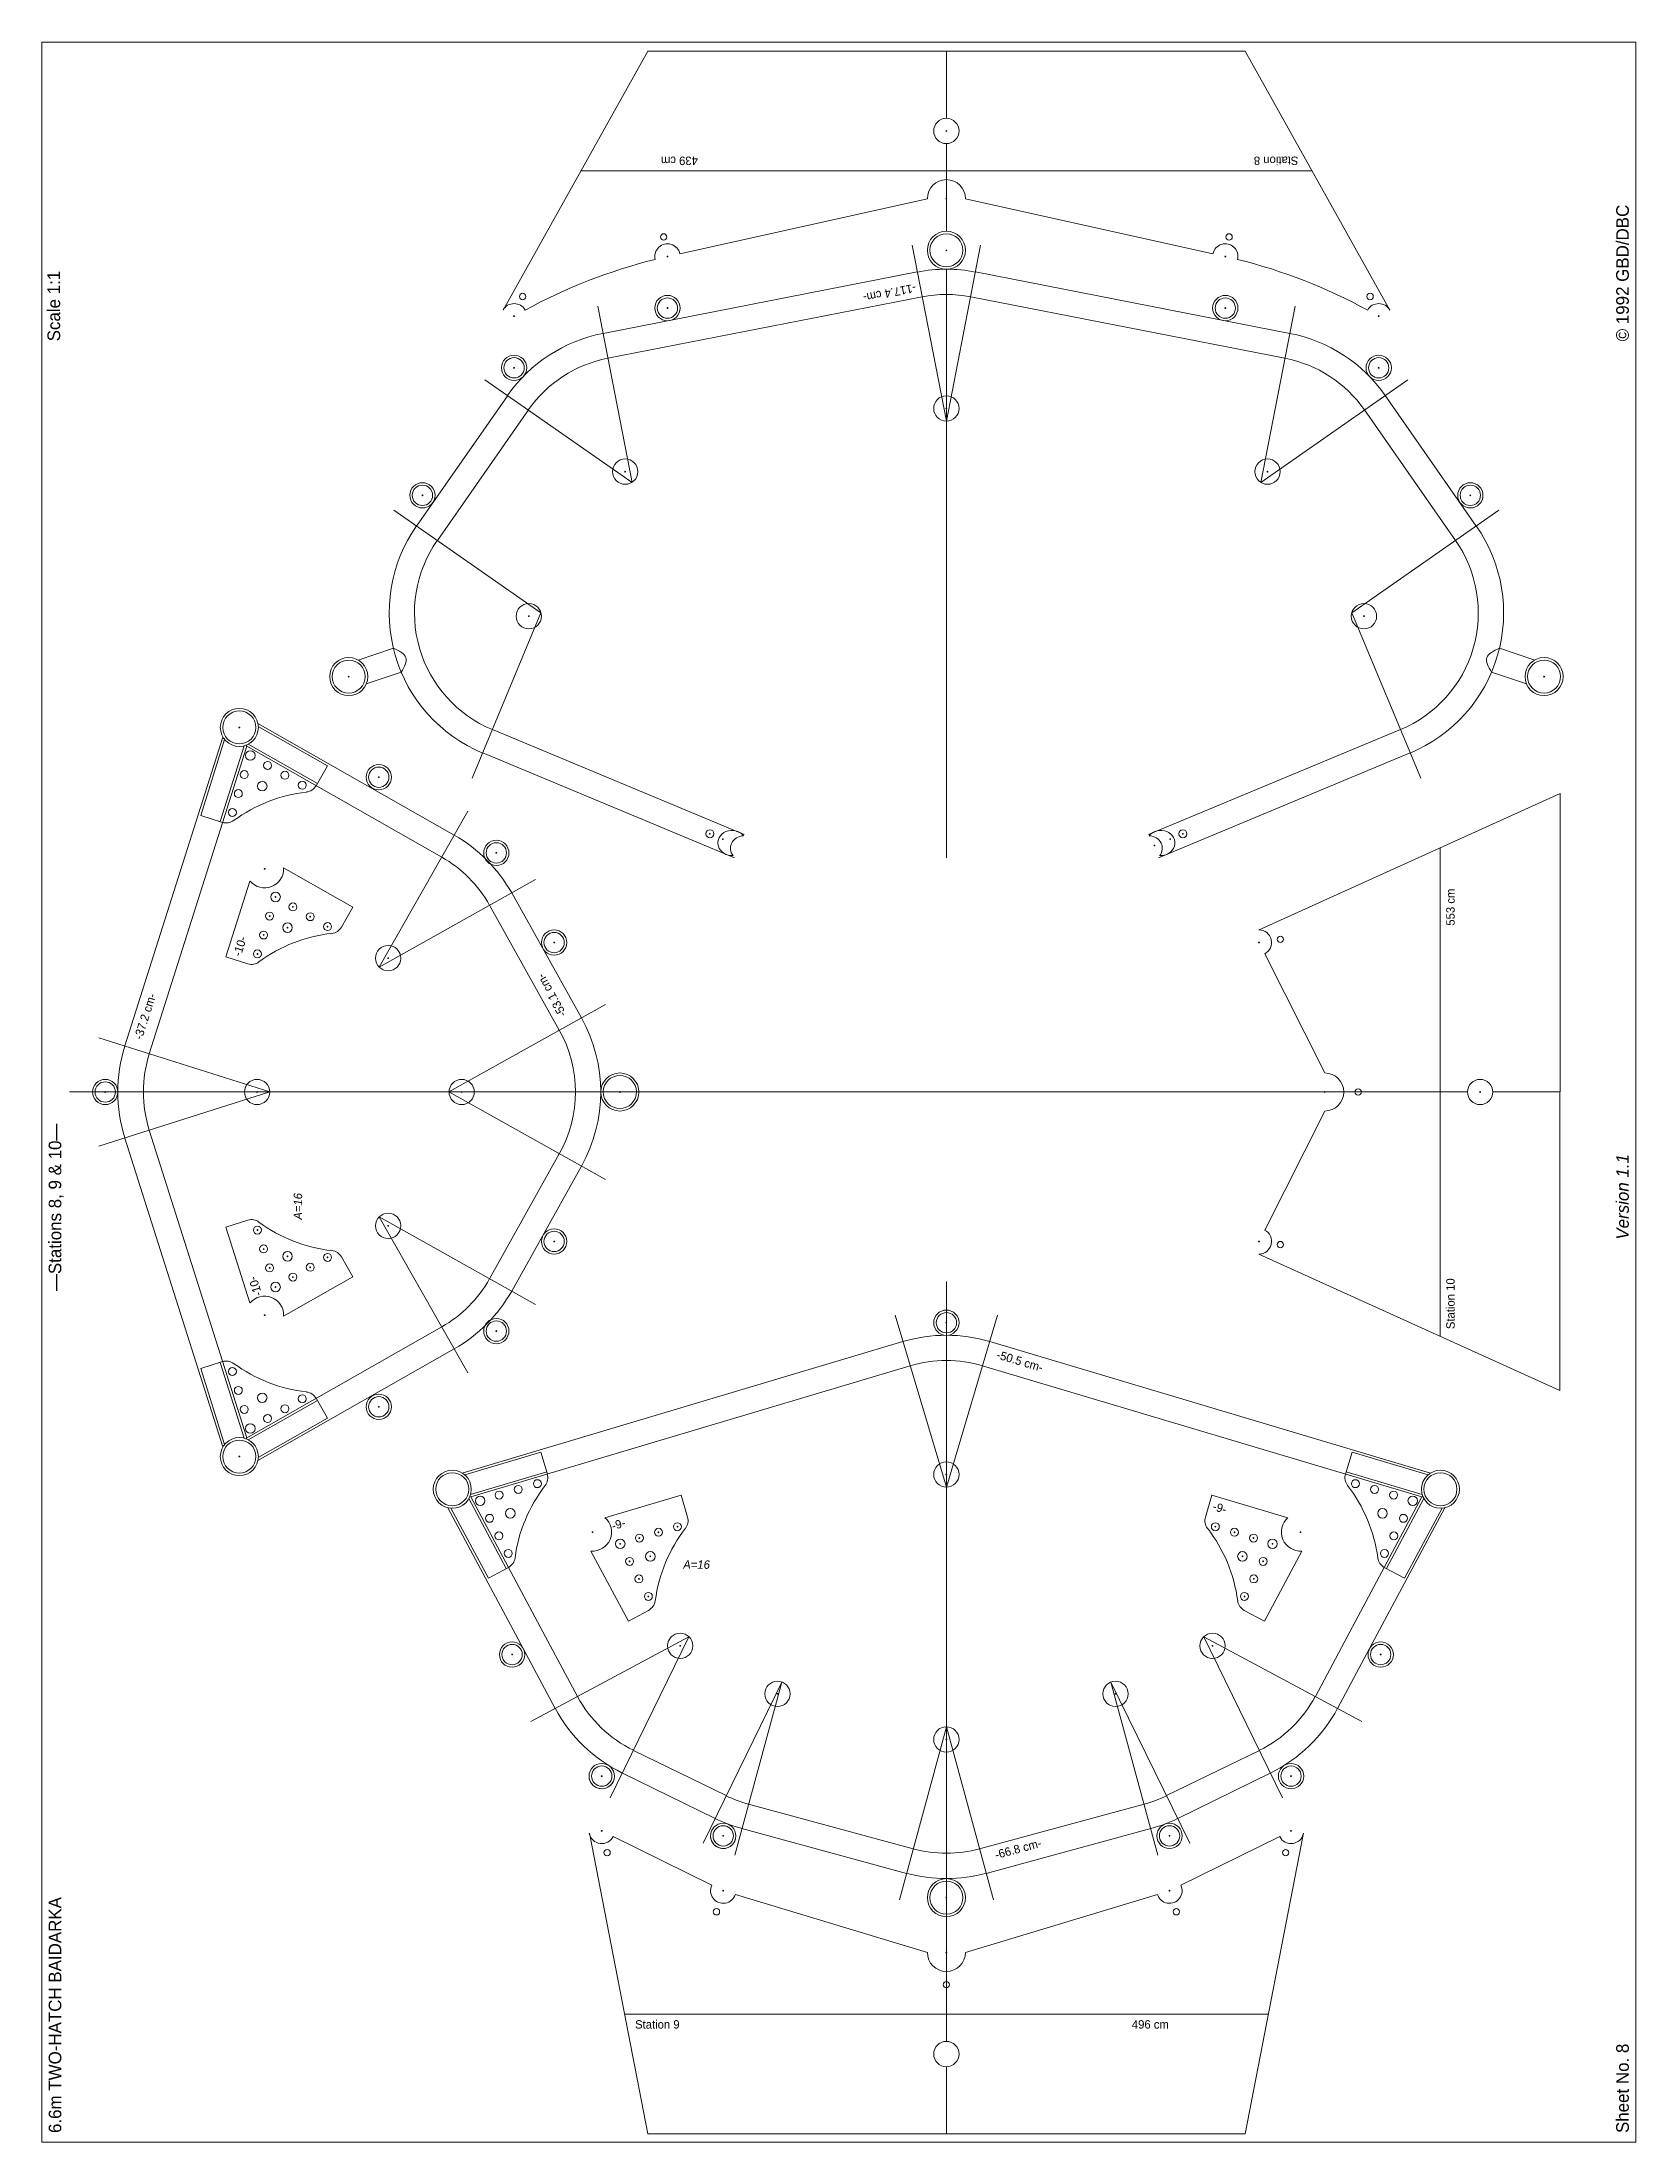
# Model space of a CAD drawing. Header units: centimetres. Extents: x -40 to 40, y -14 to 91.
import ezdxf

# ---------------------------------------------------------------- set-up
doc = ezdxf.new("R2010")
doc.units = ezdxf.units.CM
for name, color, linetype in [('Centers', 7, 'Continuous'), ('Construction', 7, 'Continuous'), ('Layer1', 7, 'Continuous'), ('Plan', 7, 'Continuous'), ('Station 10', 7, 'Continuous'), ('Station 8', 7, 'Continuous'), ('Station 9', 7, 'Continuous'), ('Text', 7, 'Continuous')]:
    doc.layers.add(name, color=color, linetype=linetype)

msp = doc.modelspace()

# ---------------------------------------------------------------- linework, layer by layer
at = {"layer": 'Centers', "color": 7, "lineweight": 9}
msp.add_line((0.8, 38.22), (-38.62, 38.22), dxfattribs=at)
for centre, radius in [((5.39, 86.46), 0.02), ((5.39, 83.06), 0.02), ((5.39, 80.47), 0.02), ((19.39, 80.16), 0.02), ((19.39, 77.57), 0.02), ((27.09, 77.16), 0.02), ((27.09, 74.57), 0.02), ((5.39, 72.53), 0.02), ((21.51, 69.36), 0.02), ((31.69, 68.17), 0.02), ((26.35, 62.1), 0.02), ((35.39, 59.07), 0.02), ((-30.1, 56.52), 0.02), ((-23.1, 54.02), 0.02), ((16.62, 50.91), 0.02), ((17.26, 51.18), 0.02), ((-17.2, 50.22), 0.02), ((-28.83, 49.42), 0.02), ((-28.28, 48.01), 0.02), ((-27.41, 47.51), 0.02), ((-28.58, 47.05), 0.02), ((-27.68, 46.47), 0.02), ((-26.54, 47.02), 0.02), ((-25.67, 46.52), 0.02), ((-28.88, 46.1), 0.02), ((-14.3, 45.72), 0.02), ((21.08, 45.72), 0.02), ((-29.19, 45.15), 0.02), ((-22.63, 44.94), 0.02), ((-36.83, 38.22), 0.02), ((-29.21, 38.22), 0.02), ((-18.94, 38.22), 0.02), ((-11, 38.22), 0.02), ((24.38, 38.22), 0.02), ((32.18, 38.22), 0.02), ((21.08, 30.72), 0.02), ((5.39, 26.64), 0.51), ((5.39, 26.64), 0.02), ((5.39, 19.02), 0.02), ((30.19, 18.28), 0.83), ((-12.37, 16.13), 0.02), ((18.89, 16.4), 0.02), ((19.85, 16.12), 0.02), ((20.81, 15.83), 0.02), ((23.16, 16.13), 0.02), ((20.25, 14.91), 0.02), ((21.76, 15.54), 0.02), ((20.82, 13.78), 0.02), ((21.29, 14.66), 0.02), ((20.35, 12.9), 0.02), ((18.75, 10.42), 0.02), ((27.19, 9.98), 0.51), ((27.19, 9.98), 0.02), ((13.88, 8.01), 0.02), ((5.39, 5.72), 0.02), ((22.69, 3.88), 0.51), ((22.69, 3.88), 0.02), ((16.59, 0.88), 0.51), ((22.69, 1.13), 0.02), ((16.59, 0.88), 0.02), ((5.39, -2.22), 0.83), ((16.59, -1.87), 0.02), ((5.39, -2.22), 0.02), ((5.39, -4.97), 0.02)]:
    msp.add_circle(centre, radius, dxfattribs=at)
at = {"layer": 'Centers', "color": 7, "lineweight": 9, "extrusion": (0, 0, -1)}
for centre, radius in [((8.61, 80.16), 0.02), ((16.31, 77.16), 0.02), ((8.61, 77.57), 0.02), ((16.31, 74.57), 0.02), ((10.73, 69.36), 0.02), ((20.91, 68.17), 0.02), ((15.57, 62.1), 0.02), ((24.61, 59.07), 0.02), ((6.48, 51.18), 0.02), ((5.83, 50.91), 0.02), ((29.19, 31.29), 0.02), ((22.63, 31.5), 0.02), ((14.3, 30.72), 0.02), ((28.88, 30.34), 0.02), ((27.68, 29.97), 0.02), ((25.67, 29.92), 0.02), ((28.58, 29.39), 0.02), ((27.41, 28.93), 0.02), ((26.54, 29.42), 0.02), ((28.28, 28.43), 0.02), ((28.83, 27.02), 0.02), ((17.2, 26.22), 0.02), ((23.1, 22.42), 0.02), ((30.1, 19.92), 0.02), ((19.41, 18.28), 0.83), ((19.41, 18.28), 0.83), ((10.02, 15.83), 0.02), ((9.06, 16.12), 0.02), ((8.11, 16.4), 0.02), ((10.98, 15.54), 0.02), ((9.47, 14.91), 0.02), ((10.51, 14.66), 0.02), ((10.04, 13.78), 0.02), ((9.57, 12.9), 0.02), ((16.41, 9.98), 0.51), ((16.41, 9.98), 0.51), ((16.41, 9.98), 0.02), ((7.97, 10.42), 0.02), ((3.09, 8.01), 0.02), ((11.91, 3.88), 0.51), ((11.91, 3.88), 0.51), ((11.91, 3.88), 0.02), ((11.91, 1.13), 0.02), ((5.81, 0.88), 0.51), ((5.81, 0.88), 0.02), ((5.81, -1.87), 0.02)]:
    msp.add_circle(centre, radius, dxfattribs=at)
at = {"layer": 'Construction', "color": 7, "lineweight": 9}
msp.add_line((5.39, -9.44), (5.39, 28.71), dxfattribs=at)
for centre, start, end in [((-11.91, 3.88), 191.0268, 333.8118), ((-5.81, 0.88), 153.8119, 343.1649), ((-11.91, 1.13), 191.0268, 333.8118), ((-5.81, -1.87), 153.8119, 343.1649)]:
    msp.add_arc(centre, 0.635, start, end, dxfattribs=at)
at = {"layer": 'Layer1', "color": 7, "lineweight": 9}
for p, q in [((-40.01, 90.92), (40, 90.92)), ((-40.01, -14.49), (-40.01, 90.92)), ((40, 90.92), (40, -14.49)), ((40, -14.49), (-40.01, -14.49))]:
    msp.add_line(p, q, dxfattribs=at)
for points in [[(-21.97, 59.29), (-21.82, 59.56), (-21.52, 60.1), (-22.08, 60.36), (-22.36, 60.49)], [(32.75, 59.29), (32.6, 59.56), (32.3, 60.1), (32.87, 60.36), (33.15, 60.49)]]:
    msp.add_open_spline(points, degree=3, knots=[0, 0, 0, 0, 0.499958, 1, 1, 1, 1], dxfattribs=at)
at = {"layer": 'Plan', "color": 7, "lineweight": 9}
for centre, radius in [((5.39, 86.46), 0.635), ((19.58, 81.14), 0.16), ((26.66, 78.15), 0.16), ((17.26, 51.18), 0.2), ((22.15, 45.88), 0.16), ((26.06, 38.22), 0.16), ((32.18, 38.22), 0.635), ((22.42, 0.04), 0.16), ((16.93, -2.93), 0.16), ((5.39, -6.59), 0.16), ((5.39, -10.07), 0.635)]:
    msp.add_circle(centre, radius, dxfattribs=at)
at = {"layer": 'Plan', "color": 7, "lineweight": 9, "extrusion": (0, 0, -1)}
for centre, radius in [((8.8, 81.14), 0.16), ((15.88, 78.15), 0.16), ((6.48, 51.18), 0.2), ((-22.15, 30.56), 0.16), ((11.64, 0.04), 0.16), ((6.15, -2.93), 0.16)]:
    msp.add_circle(centre, radius, dxfattribs=at)
for centre, start_param, end_param in [((-5.37, 50.72), 4.632629, 8.804883), ((-4.74, 50.45), 5.66329, 7.774222)]:
    msp.add_ellipse(centre, major_axis=(-0.71, 0), ratio=0.894595, start_param=start_param, end_param=end_param, dxfattribs=at)
at = {"layer": 'Plan', "color": 7, "lineweight": 9}
for centre, start_param, end_param in [((16.15, 50.72), 4.632629, 8.804883), ((15.52, 50.45), 5.66329, 7.774222)]:
    msp.add_ellipse(centre, major_axis=(0.71, 0), ratio=0.894595, start_param=start_param, end_param=end_param, dxfattribs=at)
at = {"layer": 'Station 10', "color": 7, "lineweight": 9}
for p, q in [((-35.84, 40.53), (-30.92, 56.03)), ((-32.04, 52.1), (-30.84, 55.91)), ((-29.17, 56.72), (-19.31, 51.11)), ((-29.15, 56.57), (-25.68, 54.59)), ((-34.63, 40.14), (-29.73, 55.58)), ((-31.06, 51.79), (-29.86, 55.6)), ((-29.73, 55.58), (-29.75, 55.63)), ((-29.73, 55.58), (-19.94, 50.01)), ((-29.65, 55.68), (-26.18, 53.7)), ((-26.25, 53.59), (-25.68, 54.59)), ((36.2, 53.2), (21.09, 46.36)), ((36.2, 53.2), (36.18, 23.23)), ((-30.95, 51.75), (-32.04, 52.1)), ((-23.08, 44.49), (-18.63, 52.31)), ((30.18, 25.95), (30.18, 50.48)), ((-30.77, 45), (-29.57, 48.81)), ((-27.88, 49.47), (-24.41, 47.49)), ((-23.08, 44.49), (-15.23, 48.88)), ((-24.98, 46.5), (-24.41, 47.49)), ((-14.04, 41.32), (-17.54, 47.59)), ((-14.04, 41.32), (-17.54, 47.59)), ((-12.93, 41.94), (-16.43, 48.21)), ((-12.93, 41.94), (-16.43, 48.21)), ((-29.68, 44.66), (-30.77, 45)), ((21.38, 45.16), (24.38, 39.18)), ((-19.58, 38.22), (-11.72, 42.61)), ((-28.57, 38.22), (-37.15, 40.94)), ((-28.57, 38.22), (-37.15, 35.5)), ((-19.58, 38.22), (-11.72, 33.83)), ((31.55, 38.22), (-4.18, 38.22)), ((36.18, 38.22), (32.82, 38.22)), ((21.37, 31.29), (24.38, 37.26)), ((-35.84, 35.91), (-30.92, 20.41)), ((-34.63, 36.3), (-29.73, 20.86)), ((-14.04, 35.12), (-17.54, 28.85)), ((-12.93, 34.5), (-16.43, 28.23)), ((-29.68, 31.78), (-30.77, 31.44)), ((-23.08, 31.95), (-18.63, 24.13)), ((-23.08, 31.95), (-15.23, 27.56)), ((-30.77, 31.44), (-29.57, 27.63)), ((-24.98, 29.94), (-24.41, 28.94)), ((36.18, 23.23), (21.08, 30.08)), ((-27.88, 26.97), (-24.41, 28.94)), ((-29.73, 20.86), (-19.94, 26.43)), ((-29.17, 19.72), (-19.31, 25.33)), ((-30.95, 24.69), (-32.04, 24.34)), ((-32.04, 24.34), (-30.84, 20.53)), ((-31.06, 24.65), (-29.86, 20.84)), ((-29.65, 20.76), (-26.18, 22.74)), ((-26.25, 22.85), (-25.68, 21.85)), ((-29.15, 19.87), (-25.68, 21.85)), ((-29.73, 20.86), (-29.75, 20.81))]:
    msp.add_line(p, q, dxfattribs=at)
for centre, radius in [((-30.1, 56.52), 0.955), ((-23.1, 54.02), 0.635), ((-23.1, 54.02), 0.51), ((-17.2, 50.22), 0.635), ((-17.2, 50.22), 0.51), ((-22.63, 44.94), 0.635), ((-14.3, 45.72), 0.635), ((-14.3, 45.72), 0.51), ((-11, 38.22), 0.955), ((-11, 38.22), 0.83), ((-36.83, 38.22), 0.635), ((-36.83, 38.22), 0.51), ((-29.21, 38.22), 0.635), ((-18.94, 38.22), 0.635), ((-22.63, 31.5), 0.635), ((-29.19, 31.29), 0.2), ((-14.3, 30.72), 0.635), ((-28.88, 30.34), 0.2), ((-28.58, 29.39), 0.2), ((-27.68, 29.97), 0.24), ((-26.54, 29.42), 0.2), ((-25.67, 29.92), 0.2), ((-28.28, 28.43), 0.24), ((-27.41, 28.93), 0.2), ((-17.2, 26.22), 0.635), ((-30.45, 24.19), 0.2), ((-30.15, 23.24), 0.2), ((-29.85, 22.29), 0.2), ((-28.95, 22.87), 0.24), ((-27.81, 22.32), 0.2), ((-26.94, 22.82), 0.2), ((-23.1, 22.42), 0.635), ((-29.55, 21.33), 0.24), ((-28.68, 21.83), 0.2), ((-30.1, 19.92), 0.955)]:
    msp.add_circle(centre, radius, dxfattribs=at)
at = {"layer": 'Station 10', "color": 7, "lineweight": 9, "extrusion": (0, 0, -1)}
for centre, radius in [((29.55, 55.11), 0.24), ((29.85, 54.15), 0.2), ((28.95, 53.57), 0.24), ((28.68, 54.61), 0.2), ((27.81, 54.12), 0.2), ((26.94, 53.62), 0.2), ((30.15, 53.2), 0.2), ((30.45, 52.25), 0.2), ((28.28, 48.01), 0.24), ((27.41, 47.51), 0.2), ((28.58, 47.05), 0.2), ((27.68, 46.47), 0.24), ((26.54, 47.02), 0.2), ((25.67, 46.52), 0.2), ((29.19, 45.15), 0.2), ((28.88, 46.1), 0.2), ((14.3, 30.72), 0.51), ((17.2, 26.22), 0.51), ((23.1, 22.42), 0.51), ((30.1, 19.92), 0.83)]:
    msp.add_circle(centre, radius, dxfattribs=at)
for centre, radius, start, end in [((25.88, 45.7), 7.62, 53.7545, 83.6259), ((26.8, 53.91), 0.635, 209.6435, 263.6259), ((30.76, 52.36), 0.635, 233.7545, 286.8947), ((23.08, 44.49), 7.62, 119.6435, 150.7851), ((23.08, 44.49), 6.35, 119.6435, 150.7851), ((25.53, 46.81), 0.635, 209.6435, 263.6259), ((24.61, 38.61), 7.62, 53.7545, 83.6259), ((29.49, 45.26), 0.635, 233.7545, 286.8947), ((28.83, 27.02), 0.955, 39.8019, 182.9902)]:
    msp.add_arc(centre, radius, start, end, dxfattribs=at)
at = {"layer": 'Station 10', "color": 7, "lineweight": 9}
for centre, radius, start, end in [((-28.83, 49.42), 0.955, 219.8019, 2.9902), ((21.08, 45.72), 0.635, 297.4106, 90.2269), ((-19.58, 38.22), 6.35, 330.7851, 29.2149), ((-19.58, 38.22), 7.62, 330.7851, 29.2149), ((-28.58, 38.22), 7.62, 162.3802, 197.6198), ((24.38, 38.22), 0.955, 270, 89.9055), ((-29.49, 31.18), 0.635, 53.7545, 106.8947), ((-24.61, 37.83), 7.62, 233.7545, 263.6259), ((21.08, 30.72), 0.635, 270, 63.2427), ((-25.53, 29.63), 0.635, 29.6435, 83.6259), ((-23.08, 31.95), 6.35, 299.6435, 330.7851), ((-23.08, 31.95), 7.62, 299.6435, 330.7851), ((-30.76, 24.08), 0.635, 53.7545, 106.8947), ((-25.88, 30.74), 7.62, 233.7545, 263.6259), ((-26.8, 22.53), 0.635, 29.6435, 83.6259)]:
    msp.add_arc(centre, radius, start, end, dxfattribs=at)
at = {"layer": 'Station 10', "color": 7, "lineweight": 9, "extrusion": (0, 0, -1)}
msp.add_ellipse((-28.57, 38.22), major_axis=(-1.92, 6.05), ratio=1, start_param=4.712389, end_param=5.327364, dxfattribs=at)
at = {"layer": 'Station 8', "color": 7, "lineweight": 9}
for p, q in [((-9.6, 90.46), (-16.86, 77.47)), ((5.39, 90.46), (5.39, 87.09)), ((20.38, 90.46), (27.65, 77.47)), ((5.39, 85.82), (5.39, 84.01)), ((-12.96, 84.46), (23.74, 84.46)), ((5.39, 84.01), (5.39, 81.43)), ((4.44, 83.06), (-7.99, 80.29)), ((6.35, 83.06), (18.77, 80.29)), ((-8.61, 80.16), (-8.61, 80.16)), ((5.39, 71.9), (3.67, 80.73)), ((5.39, 71.9), (7.11, 80.73)), ((-11.84, 76.3), (3.93, 79.38)), ((5.39, 79.52), (5.39, 49.98)), ((22.63, 76.3), (6.85, 79.38)), ((-11.6, 75.06), (4.18, 78.13)), ((22.38, 75.06), (6.61, 78.13)), ((-10.39, 68.82), (-12.11, 77.66)), ((-8.61, 77.57), (-8.61, 77.57)), ((21.17, 68.82), (22.89, 77.66)), ((-10.39, 68.82), (-17.77, 73.97)), ((21.17, 68.82), (28.55, 73.97)), ((-16.63, 73.18), (-21.2, 66.63)), ((27.42, 73.18), (31.99, 66.63)), ((-15.59, 72.46), (-20.16, 65.91)), ((26.38, 72.46), (30.95, 65.91)), ((-14.96, 62.27), (-22.34, 67.42)), ((25.74, 62.27), (33.12, 67.42)), ((-14.96, 62.27), (-18.41, 53.97)), ((25.74, 62.27), (29.2, 53.97)), ((-24.13, 59.9), (-22.36, 60.49)), ((34.92, 59.9), (33.15, 60.49)), ((-23.73, 58.7), (-21.97, 59.29)), ((34.51, 58.7), (32.75, 59.29)), ((-17.4, 56.41), (-4.76, 51.15)), ((28.18, 56.41), (15.54, 51.15)), ((-17.88, 55.24), (-5.25, 49.98)), ((28.67, 55.24), (16.03, 49.98))]:
    msp.add_line(p, q, dxfattribs=at)
at = {"layer": 'Station 8', "color": 7, "lineweight": 9, "extrusion": (0, 0, -1)}
for centre, radius in [((-5.39, 80.47), 0.955), ((8.61, 77.57), 0.635), ((8.61, 77.57), 0.51), ((-19.39, 77.57), 0.635), ((16.31, 74.57), 0.635), ((16.31, 74.57), 0.51), ((-27.09, 74.57), 0.635), ((-5.39, 72.53), 0.635), ((10.73, 69.36), 0.635), ((20.91, 68.17), 0.635), ((20.91, 68.17), 0.51), ((-31.69, 68.17), 0.635), ((15.57, 62.1), 0.635), ((24.61, 59.07), 0.955), ((24.61, 59.07), 0.83)]:
    msp.add_circle(centre, radius, dxfattribs=at)
at = {"layer": 'Station 8', "color": 7, "lineweight": 9}
for centre, radius in [((5.39, 80.47), 0.83), ((19.39, 77.57), 0.51), ((27.09, 74.57), 0.51), ((21.51, 69.36), 0.635), ((31.69, 68.17), 0.51), ((26.35, 62.1), 0.635), ((35.39, 59.07), 0.955), ((35.39, 59.07), 0.83), ((-30.1, 56.52), 0.83), ((15.84, 50.59), 0.02)]:
    msp.add_circle(centre, radius, dxfattribs=at)
at = {"layer": 'Station 8', "color": 7, "lineweight": 9, "extrusion": (0, 0, -1)}
for centre, radius, start, end in [((-5.39, 83.06), 0.955, 0, 180), ((8.61, 80.16), 0.635, 346.7966, 167.4665), ((-19.39, 80.16), 0.635, 12.5334, 193.2035), ((-5.39, 71.9), 7.62, 78.9721, 101.0279), ((-13.5, 53.65), 27.15, 103.8734, 118.6994), ((16.31, 77.16), 0.635, 29.2037, 150.6306), ((-27.09, 77.16), 0.635, 29.3693, 150.7065), ((-21.17, 68.82), 7.62, 101.0279, 145.0895), ((10.39, 68.82), 6.35, 34.9105, 78.9721), ((14.96, 62.27), 7.62, 292.6033, 34.9105), ((14.96, 62.27), 6.35, 292.6033, 34.9105)]:
    msp.add_arc(centre, radius, start, end, dxfattribs=at)
at = {"layer": 'Station 8', "color": 7, "lineweight": 9}
for centre, radius, start, end in [((-2.72, 53.65), 27.15, 103.8734, 118.6994), ((5.39, 71.9), 6.35, 78.9721, 101.0279), ((-10.39, 68.82), 7.62, 101.0279, 145.0895), ((21.17, 68.82), 6.35, 34.9105, 78.9721), ((25.74, 62.27), 7.62, 292.6033, 34.9105), ((25.74, 62.27), 6.35, 292.6033, 34.9105)]:
    msp.add_arc(centre, radius, start, end, dxfattribs=at)
at = {"layer": 'Station 9', "color": 7, "lineweight": 9}
for p, q in [((20.38, 90.46), (-9.6, 90.46)), ((5.39, 18.39), (2.82, 27.01)), ((5.39, 18.39), (7.96, 27.01)), ((3.21, 25.69), (-18.91, 19.09)), ((7.57, 25.69), (29.69, 19.09)), ((3.58, 24.47), (-18.48, 17.9)), ((7.21, 24.47), (29.26, 17.9)), ((-14.97, 20.14), (-18.78, 19)), ((-14.64, 19.04), (-14.97, 20.14)), ((25.42, 19.04), (25.75, 20.14)), ((25.75, 20.14), (29.57, 19)), ((-14.67, 19.16), (-18.49, 18.02)), ((25.46, 19.16), (29.27, 18.02)), ((-7.93, 17.99), (-11.75, 16.85)), ((-7.61, 16.88), (-7.93, 17.99)), ((18.39, 16.88), (18.72, 17.99)), ((18.72, 17.99), (22.53, 16.85)), ((-19.63, 17.35), (-15.85, 10.28)), ((-19.48, 17.33), (-17.6, 13.82)), ((-18.58, 17.81), (-16.7, 14.3)), ((-18.48, 17.9), (-18.53, 17.91)), ((-18.48, 17.9), (-14.73, 10.88)), ((29.26, 17.9), (25.51, 10.88)), ((30.41, 17.35), (26.63, 10.28)), ((29.36, 17.81), (27.48, 14.3)), ((30.27, 17.33), (28.39, 13.82)), ((29.26, 17.9), (29.31, 17.91)), ((-12.45, 15.17), (-10.57, 11.66)), ((23.23, 15.17), (21.35, 11.66)), ((-16.59, 14.36), (-17.6, 13.82)), ((27.37, 14.36), (28.39, 13.82)), ((-9.56, 12.2), (-10.57, 11.66)), ((20.34, 12.2), (21.35, 11.66)), ((-7.53, 10.88), (-15.46, 6.63)), ((-14.73, 10.88), (-13.12, 7.88)), ((-7.53, 10.88), (-11.48, 2.79)), ((18.31, 10.88), (22.26, 2.79)), ((18.31, 10.88), (26.24, 6.63)), ((25.51, 10.88), (23.91, 7.88)), ((-15.85, 10.28), (-14.24, 7.28)), ((26.63, 10.28), (25.03, 7.28)), ((-2.87, 8.6), (-6.82, 0.52)), ((-2.87, 8.6), (-5.23, -0.08)), ((13.65, 8.6), (16.01, -0.08)), ((13.65, 8.6), (17.61, 0.52)), ((5.39, 6.36), (3.03, -2.33)), ((5.39, 6.36), (7.75, -2.33)), ((-10.31, 5.17), (-5.66, 2.9)), ((21.1, 5.17), (16.44, 2.9)), ((-10.87, 4.03), (-6.22, 1.76)), ((21.65, 4.03), (17, 1.76)), ((3.73, 0.23), (-4.54, 2.47)), ((7.06, 0.23), (15.32, 2.47)), ((3.39, -1), (-4.87, 1.25)), ((7.39, -1), (15.65, 1.25)), ((-9.59, -14.07), (-12.53, 1.01)), ((-6.38, -1.59), (-11.34, 0.85)), ((17.16, -1.59), (22.12, 0.85)), ((20.38, -14.07), (23.31, 1.01)), ((4.44, -4.97), (-5.2, -2.06)), ((6.35, -4.97), (15.98, -2.06)), ((-10.76, -8.07), (21.55, -8.07)), ((5.39, -14.07), (5.39, -10.71)), ((20.38, -14.07), (-9.59, -14.07))]:
    msp.add_line(p, q, dxfattribs=at)
for centre, radius in [((5.39, 26.64), 0.635), ((-19.41, 18.28), 0.955), ((5.39, 19.02), 0.635), ((30.19, 18.28), 0.955), ((-18.01, 17.7), 0.24), ((-17.06, 17.99), 0.2), ((-16.1, 18.27), 0.2), ((-15.14, 18.56), 0.2), ((-17.54, 16.82), 0.2), ((-16.5, 17.07), 0.24), ((-17.07, 15.94), 0.2), ((-10.02, 15.83), 0.2), ((-9.06, 16.12), 0.2), ((-8.11, 16.4), 0.2), ((-16.6, 15.06), 0.2), ((-10.98, 15.54), 0.24), ((-10.51, 14.66), 0.2), ((-9.47, 14.91), 0.24), ((-10.04, 13.78), 0.2), ((-9.57, 12.9), 0.2), ((-16.41, 9.98), 0.635), ((-7.97, 10.42), 0.635), ((27.19, 9.98), 0.635), ((-3.09, 8.01), 0.635), ((5.39, 5.72), 0.635), ((-11.91, 3.88), 0.635), ((22.69, 3.88), 0.635), ((-5.81, 0.88), 0.635), ((16.59, 0.88), 0.635), ((5.39, -2.22), 0.955)]:
    msp.add_circle(centre, radius, dxfattribs=at)
at = {"layer": 'Station 9', "color": 7, "lineweight": 9, "extrusion": (0, 0, -1)}
for centre, radius in [((-25.92, 18.56), 0.2), ((-26.88, 18.27), 0.2), ((-27.84, 17.99), 0.2), ((-28.8, 17.7), 0.24), ((-27.28, 17.07), 0.24), ((-28.33, 16.82), 0.2), ((-18.89, 16.4), 0.2), ((-19.85, 16.12), 0.2), ((-20.81, 15.83), 0.2), ((-27.85, 15.94), 0.2), ((-20.25, 14.91), 0.24), ((-21.29, 14.66), 0.2), ((-21.76, 15.54), 0.24), ((-27.38, 15.06), 0.2), ((-20.82, 13.78), 0.2), ((-20.35, 12.9), 0.2), ((-18.75, 10.42), 0.635), ((-13.88, 8.01), 0.635)]:
    msp.add_circle(centre, radius, dxfattribs=at)
at = {"layer": 'Station 9', "color": 7, "lineweight": 9}
for centre, radius, start, end in [((5.39, 18.39), 7.62, 73.3947, 106.6053), ((-15.25, 18.86), 0.635, 322.3914, 16.6053), ((-8.71, 13.82), 7.62, 142.3914, 172.3597), ((-8.21, 16.7), 0.635, 322.3914, 16.6053), ((-1.67, 11.67), 7.62, 142.3914, 172.3597), ((23.16, 16.13), 0.955, 130.761, 274.4879), ((-16.89, 14.92), 0.635, 298.1458, 352.3597), ((-9.86, 12.76), 0.635, 298.1458, 352.3597), ((-7.53, 10.88), 6.35, 208.1458, 243.9488), ((-7.53, 10.88), 7.62, 208.1458, 243.9488), ((-11.91, 3.88), 0.635, 191.0267, 333.8119), ((-2.87, 8.6), 6.35, 243.9488, 254.7988), ((13.65, 8.6), 7.62, 285.2012, 296.0512), ((-11.91, 1.13), 0.635, 191.0267, 333.8119), ((-11.91, 1.13), 0.635, 191.0267, 333.8119), ((5.39, 6.36), 6.35, 254.7988, 285.2012), ((22.69, 1.13), 0.635, 206.1881, 348.8781), ((5.39, 6.36), 7.62, 254.7988, 285.2012), ((-5.81, -1.87), 0.635, 153.8119, 343.1649), ((16.59, -1.87), 0.635, 196.8351, 26.1881), ((5.39, -2.22), 0.955, 180, 0), ((5.39, -4.97), 0.955, 180, 0), ((5.39, -4.97), 0.955, 180, 0)]:
    msp.add_arc(centre, radius, start, end, dxfattribs=at)
at = {"layer": 'Station 9', "color": 7, "lineweight": 9, "extrusion": (0, 0, -1)}
for centre, radius, start, end in [((-5.39, 18.39), 6.35, 73.3947, 106.6053), ((-26.03, 18.86), 0.635, 322.3914, 16.6053), ((-19.49, 13.82), 7.62, 142.3914, 172.3597), ((-19, 16.7), 0.635, 322.3914, 16.6053), ((12.37, 16.13), 0.955, 130.761, 274.4879), ((-12.46, 11.67), 7.62, 142.3914, 172.3597), ((-27.67, 14.92), 0.635, 298.1458, 352.3597), ((-20.64, 12.76), 0.635, 298.1458, 352.3597), ((-18.31, 10.88), 6.35, 208.1458, 243.9488), ((-18.31, 10.88), 7.62, 208.1458, 243.9488), ((-13.65, 8.6), 6.35, 243.9488, 254.7988), ((2.87, 8.6), 7.62, 285.2012, 296.0512)]:
    msp.add_arc(centre, radius, start, end, dxfattribs=at)

# ---------------------------------------------------------------- texts
at = {"layer": 'Layer1', "color": 7, "lineweight": 9, "char_height": 0.635, "attachment_point": 1, "rotation": 90}
for s, insert, width in [('{\\C7;\\l\\Fplotter|b0|i0|c00|p34;\\H1.00x;© 1992 GBD/DBC \\P}', (39.01, 75.9), 15.5575), ('{\\C7;\\l\\Fplotter|b0|i0|c00|p34;\\H1.00x;Scale 1:1 \\P}', (-39.73, 75.9), 15.5575), ('{\\C7;\\l\\Fplotter|b0|i0|c00|p34;—Stations 8, 9 & 10—\\P}', (-39.67, 28.23), 20.8915), ('{\\C7;\\l\\Fplotter|b0|i1|c01|p34;\\H1.00x;Version 1.1\\P}', (39.01, 30.81), 15.5575), ('{\\C7;\\l\\Fplotter|b0|i0|c00|p34;\\H1.00x; 6.6m TWO-HATCH BAIDARKA\\P}', (-39.67, -14.27), 15.5575), ('{\\C7;\\l\\Fplotter|b0|i0|c00|p34;\\H1.00x; Sheet No. 8\\P}', (39.01, -14.27), 15.5575)]:
    msp.add_mtext(s, dxfattribs=dict(at, insert=insert, width=width))
at = {"layer": 'Text', "color": 7, "lineweight": 9, "char_height": 0.4233, "attachment_point": 1}
for s, insert, width, rotation in [('{\\C7;\\l\\Fplotter|b0|i0|c00|p34;\\H1.00x;439 cm   \\P}', (-7.08, 84.75), 5.9433, 180), ('{\\C7;\\l\\Fplotter|b0|i0|c00|p34;   Station 8\\P}', (23.53, 84.75), 8.0227, 180), ('{\\C7;\\l\\Fplotter|b0|i0|c00|p34;-117.4 cm-\\P}', (3.91, 78.38), 5.5206, 191.0279), ('{\\C7;\\l\\Fplotter|b0|i0|c00|p34;\\H1.00x;553 cm \\P}', (30.48, 46.57), 3.8851, 90), ('{\\C7;\\l\\Fplotter|b0|i0|c00|p34;-10-\\P}', (-30.43, 45.12), 3.8655, 72.4109), ('{\\C7;\\l\\Fplotter|b0|i0|c00|p34;  -53.1 cm-\\P}', (-13.88, 41.65), 6.2012, 119.2149), ('{\\C7;\\l\\Fplotter|b0|i0|c00|p34;  -37.2 cm-\\P}', (-35.49, 40.64), 5.5316, 72.4109), ('{\\C7;\\l\\Fplotter|b0|i1|c01|p34;A=16\\P}', (-27.37, 31.81), 2.8736, 90), ('{\\C7;\\l\\Fplotter|b0|i0|c00|p34;\\H1.00x;-10-\\P}', (-29.35, 27.92), 3.6452, 107.5891), ('{\\C7;\\l\\Fplotter|b0|i0|c00|p34; Station 10\\P}', (30.48, 26.16), 5.2118, 90), ('{\\C7;\\l\\Fplotter|b0|i0|c00|p34;  -50.5 cm-\\P}', (7.69, 25.35), 7.3391, 343.3947), ('{\\C7;\\l\\Fplotter|b0|i0|c00|p34;-9-\\P}', (18.84, 17.65), 3.5636, 343.3947), ('{\\C7;\\l\\Fplotter|b0|i0|c00|p34;-9-\\P}', (-11.46, 16.63), 3.5636, 16.6053), ('{\\C7;\\l\\Fplotter|b0|i0|c00|p34; -66.8 cm-\\P}', (7.63, 0.08), 8.2315, 15.2012)]:
    msp.add_mtext(s, dxfattribs=dict(at, insert=insert, width=width, rotation=rotation))
for s, insert, width in [('{\\C7;\\l\\Fplotter|b0|i1|c01|p34;A=16\\P}', (-7.82, 14.71), 2.7361), ('{\\C7;\\l\\Fplotter|b0|i0|c00|p34;  Station 9\\P}', (-10.55, -8.37), 6.5453), ('{\\C7;\\l\\Fplotter|b0|i0|c00|p34;\\H1.00x;496 cm  \\P}', (14.7, -8.37), 6.962)]:
    msp.add_mtext(s, dxfattribs=dict(at, insert=insert, width=width))

doc.saveas('drawing.dxf')
